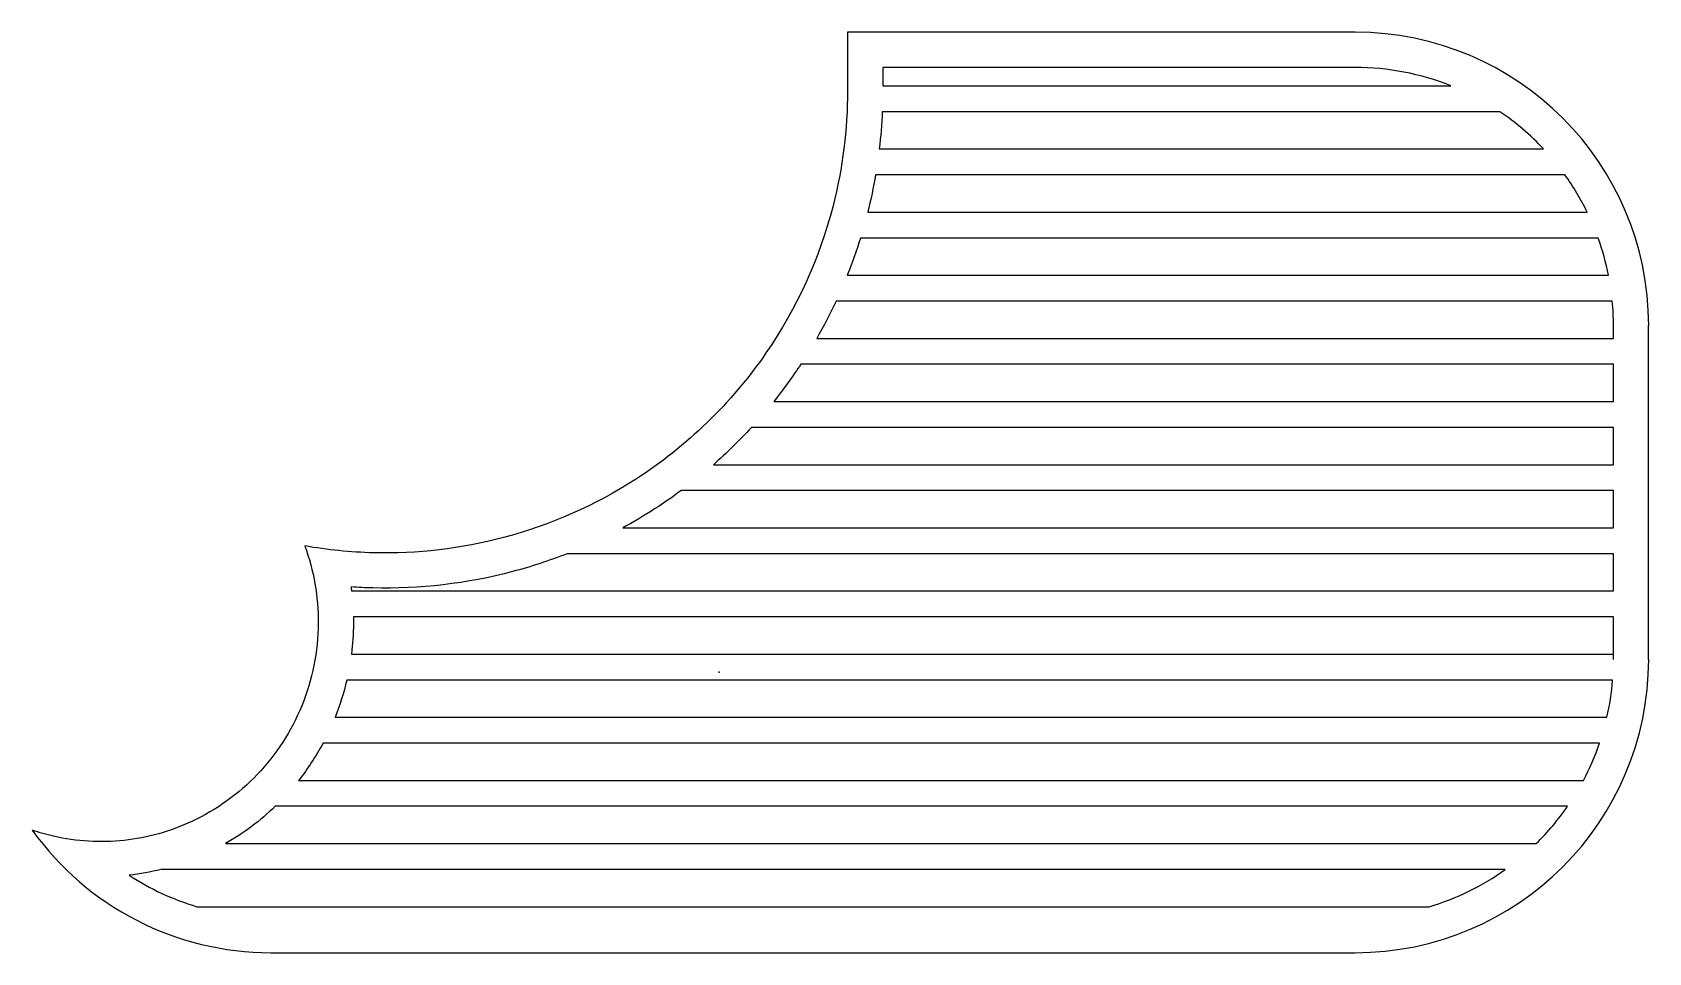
# Model space of a CAD drawing. Header units: inches. Extents: x -2.3 to 3.12, y -0.94 to 2.15.
import ezdxf

# ---------------------------------------------------------------- set-up
doc = ezdxf.new("R2010")
doc.units = ezdxf.units.IN
doc.header["$MEASUREMENT"] = 0
doc.layers.add('grid v2 v2_grid v2_Sketch1', color=7, linetype='Continuous')

msp = doc.modelspace()

# ---------------------------------------------------------------- linework, layer by layer
at = {"layer": 'grid v2 v2_grid v2_Sketch1'}
for p, q in [((2.1347, 2.1485), (0.431, 2.1485)), ((2.1347, 2.0304), (0.5491, 2.0304)), ((0.5491, 1.9689), (2.4552, 1.9689)), ((2.6197, 1.8819), (0.5476, 1.8819)), ((0.5377, 1.7569), (2.7663, 1.7569)), ((2.8379, 1.6699), (0.5251, 1.6699)), ((0.4988, 1.5449), (2.9127, 1.5449)), ((2.9495, 1.4579), (0.4744, 1.4579)), ((0.4302, 1.3329), (2.9842, 1.3329)), ((2.997, 1.2459), (0.3926, 1.2459)), ((3.0008, 1.1209), (3.0008, 1.1643)), ((3.1189, 0.0429), (3.1189, 1.1643)), ((0.3277, 1.1209), (3.0008, 1.1209)), ((3.0008, 1.0339), (0.2742, 1.0339)), ((3.0008, 0.9089), (3.0008, 1.0339)), ((0.1833, 0.9089), (3.0008, 0.9089)), ((3.0008, 0.8219), (0.1087, 0.8219)), ((3.0008, 0.6969), (3.0008, 0.8219)), ((-0.0192, 0.6969), (3.0008, 0.6969)), ((3.0008, 0.6099), (-0.1271, 0.6099)), ((3.0008, 0.4849), (3.0008, 0.6099)), ((-0.3232, 0.4849), (3.0008, 0.4849)), ((3.0008, 0.3979), (-0.51, 0.3979)), ((3.0008, 0.273), (3.0008, 0.3979)), ((-1.233, 0.273), (3.0008, 0.273)), ((3.0008, 0.1859), (-1.2269, 0.1859)), ((3.0008, 0.0429), (3.0008, 0.1859)), ((-1.2335, 0.061), (3.0008, 0.061)), ((2.9981, -0.026), (-1.249, -0.026)), ((-1.2882, -0.151), (2.9788, -0.151)), ((2.954, -0.238), (-1.3288, -0.238)), ((-1.4105, -0.363), (2.8998, -0.363)), ((2.8469, -0.45), (-1.4892, -0.45)), ((-1.6557, -0.575), (2.7416, -0.575)), ((2.638, -0.662), (-1.8722, -0.662)), ((-1.752, -0.787), (2.3826, -0.787)), ((-1.504, -0.9414), (2.1347, -0.9414))]:
    msp.add_line(p, q, dxfattribs=at)
for centre, radius, start, end in [((2.1347, 1.1643), 0.9843, 0, 90), ((2.1347, 1.1643), 0.8661, 68.2777, 90), ((2.1347, 1.1643), 0.8661, 43.1753, 55.9492), ((2.1347, 1.1643), 0.8661, 26.0706, 35.7173), ((2.1347, 1.1643), 0.8661, 11.2285, 19.8178), ((2.1347, 1.1643), 0.8661, 0, 5.4096), ((2.1347, 0.0429), 0.9843, 270, 0), ((2.1347, 0.0429), 0.8661, 347.0632, 355.4362), ((2.1347, 0.0429), 0.8661, 332.0545, 341.0754), ((2.1347, 0.0429), 0.8661, 314.4888, 325.314), ((-1.504, 0.0429), 0.9843, 215.6263, 270), ((-1.504, 0.0429), 0.8661, 236.7279, 253.364), ((2.1347, 0.0429), 0.8661, 286.636, 305.5277)]:
    msp.add_arc(centre, radius, start, end, dxfattribs=at)
for points, knots in [([(0.431, 2.1485), (0.431, 2.0829), (0.431, 2.0173), (0.431, 1.9517), (0.431, 1.8232), (0.415, 1.6935), (0.3824, 1.5663), (0.3372, 1.3902), (0.2612, 1.2227), (0.1574, 1.0719), (0.0411, 0.9031), (-0.1076, 0.7588), (-0.2801, 0.6477), (-0.4166, 0.5598), (-0.566, 0.4938), (-0.7229, 0.4522), (-0.8652, 0.4146), (-1.0121, 0.3973), (-1.1592, 0.401), (-1.2368, 0.403), (-1.314, 0.4108), (-1.3902, 0.4242)], [-9.292551, -9.292551, -9.292551, -9.292551, -8.903429, -8.903429, -8.903429, -8.238633, -8.238633, -8.238633, -7.318138, -7.318138, -7.318138, -6.287277, -6.287277, -6.287277, -5.471848, -5.471848, -5.471848, -4.732765, -4.732765, -4.732765, -4.342789, -4.342789, -4.342789, -4.342789]), ([(0.2742, 1.0339), (0.2678, 1.0242), (0.2613, 1.0145), (0.2546, 1.0049), (0.232, 0.972), (0.2082, 0.94), (0.1833, 0.9089)], [-7.3726453, -7.3726453, -7.3726453, -7.3726453, -7.3181384, -7.3181384, -7.3181384, -7.1315753, -7.1315753, -7.1315753, -7.1315753]), ([(-0.1271, 0.6099), (-0.1561, 0.5885), (-0.1858, 0.568), (-0.2161, 0.5484), (-0.2511, 0.5259), (-0.2868, 0.5047), (-0.3232, 0.4849)], [-6.4559377, -6.4559377, -6.4559377, -6.4559377, -6.2872768, -6.2872768, -6.2872768, -6.0933368, -6.0933368, -6.0933368, -6.0933368]), ([(-1.3902, 0.4242), (-1.3597, 0.3411), (-1.3443, 0.2531), (-1.3448, 0.1645), (-1.3454, 0.0694), (-1.3642, -0.0247), (-1.4001, -0.1126), (-1.435, -0.198), (-1.4856, -0.2763), (-1.5495, -0.3432), (-1.612, -0.4087), (-1.6862, -0.4622), (-1.7686, -0.5006), (-1.8402, -0.5341), (-1.917, -0.5557), (-1.9959, -0.5643), (-2.0752, -0.573), (-2.1554, -0.5683), (-2.2333, -0.5505), (-2.2572, -0.545), (-2.2809, -0.5383), (-2.304, -0.5304)], [-7.95257, -7.95257, -7.95257, -7.95257, -7.456554, -7.456554, -7.456554, -6.924182, -6.924182, -6.924182, -6.407618, -6.407618, -6.407618, -5.902114, -5.902114, -5.902114, -5.462196, -5.462196, -5.462196, -5.019856, -5.019856, -5.019856, -4.883779, -4.883779, -4.883779, -4.883779]), ([(-0.51, 0.3979), (-0.5696, 0.3745), (-0.6306, 0.3545), (-0.6927, 0.3381), (-0.8458, 0.2975), (-1.0038, 0.279), (-1.1621, 0.283), (-1.1864, 0.2836), (-1.2106, 0.2847), (-1.2348, 0.2864)], [-5.771689, -5.771689, -5.771689, -5.771689, -5.471848, -5.471848, -5.471848, -4.732765, -4.732765, -4.732765, -4.619509, -4.619509, -4.619509, -4.619509]), ([(-1.2269, 0.1859), (-1.2267, 0.1786), (-1.2267, 0.1712), (-1.2267, 0.1638), (-1.2269, 0.1293), (-1.2292, 0.095), (-1.2335, 0.061)], [-7.4922732, -7.4922732, -7.4922732, -7.4922732, -7.4565543, -7.4565543, -7.4565543, -7.290122, -7.290122, -7.290122, -7.290122])]:
    msp.add_open_spline(points, degree=3, knots=knots, dxfattribs=at)
for points in [[(0.5491, 2.0304), (0.5491, 2.0099), (0.5491, 1.9894), (0.5491, 1.9689)], [(0.5476, 1.8819), (0.5459, 1.8402), (0.5426, 1.7985), (0.5377, 1.7569)], [(0.5251, 1.6699), (0.518, 1.6281), (0.5092, 1.5864), (0.4988, 1.5449)], [(0.4744, 1.4579), (0.4613, 1.4157), (0.4466, 1.374), (0.4302, 1.3329)], [(0.3926, 1.2459), (0.3727, 1.2034), (0.3511, 1.1617), (0.3277, 1.1209)], [(0.1087, 0.8219), (0.0683, 0.778), (0.0256, 0.7363), (-0.0192, 0.6969)], [(-1.2348, 0.2864), (-1.2342, 0.2819), (-1.2336, 0.2774), (-1.233, 0.273)], [(-1.249, -0.026), (-1.2589, -0.0686), (-1.272, -0.1104), (-1.2882, -0.151)], [(-1.3288, -0.238), (-1.3523, -0.2819), (-1.3796, -0.3238), (-1.4105, -0.363)], [(-1.4892, -0.45), (-1.5393, -0.4983), (-1.5952, -0.5403), (-1.6557, -0.575)], [(-1.8722, -0.662), (-1.9073, -0.6707), (-1.9431, -0.6772), (-1.9792, -0.6813)]]:
    msp.add_open_spline(points, degree=3, dxfattribs=at)
msp.add_point((0, 0), dxfattribs=at)

doc.saveas('drawing.dxf')
